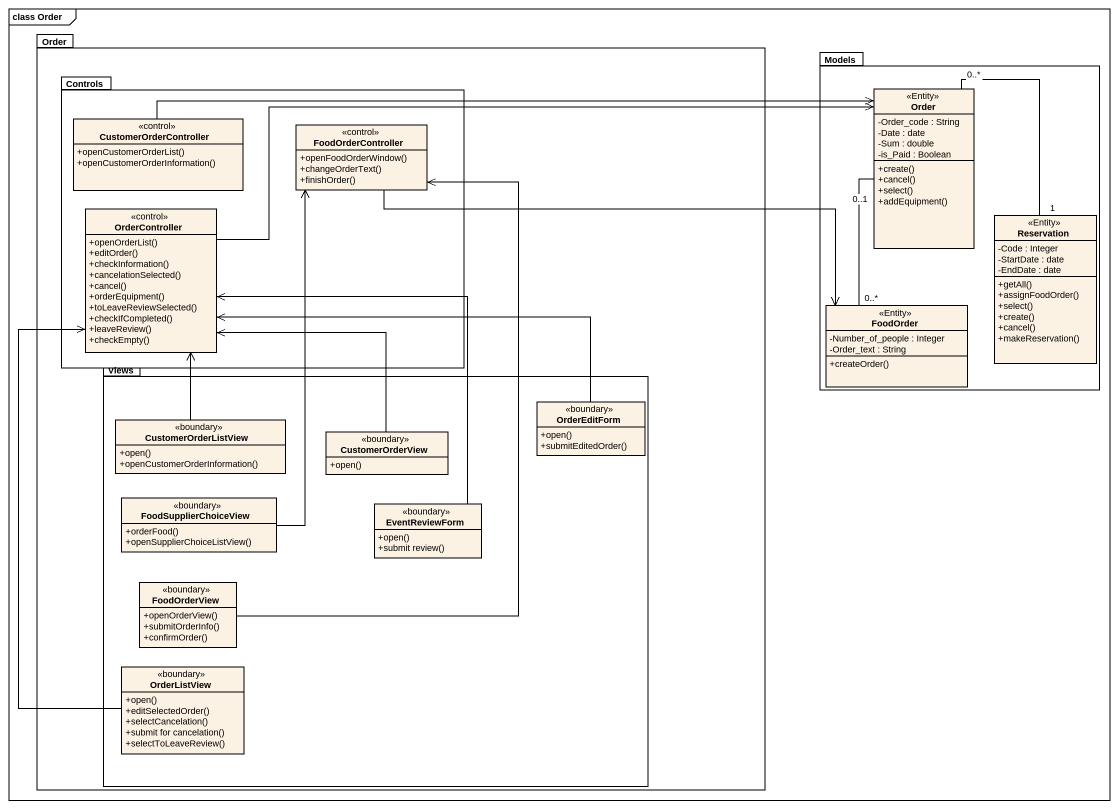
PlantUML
@startuml
mainframe class Order
hide circle
hide empty members
skinparam classAttributeIconSize 0
package Order {
  package Controls {
    class CustomerOrderController <<control>> {
      +openCustomerOrderList()
      +openCustomerOrderInformation()
    }
    class FoodOrderController <<control>> {
      +openFoodOrderWindow()
      +changeOrderText()
      +finishOrder()
    }
    class OrderController <<control>> {
      +openOrderList()
      +editOrder()
      +checkInformation()
      +cancelationSelected()
      +cancel()
      +orderEquipment()
      +toLeaveReviewSelected()
      +checkIfCompleted()
      +leaveReview()
      +checkEmpty()
    }
  }
  package Views {
    class OrderEditForm <<boundary>> {
      +open()
      +submitEditedOrder()
    }
    class CustomerOrderListView <<boundary>> {
      +open()
      +openCustomerOrderInformation()
    }
    class CustomerOrderView <<boundary>> {
      +open()
    }
    class FoodSupplierChoiceView <<boundary>> {
      +orderFood()
      +openSupplierChoiceListView()
    }
    class EventReviewForm <<boundary>> {
      +open()
      +submit review()
    }
    class FoodOrderView <<boundary>> {
      +openOrderView()
      +submitOrderInfo()
      +confirmOrder()
    }
    class OrderListView <<boundary>> {
      +open()
      +editSelectedOrder()
      +selectCancelation()
      +submit for cancelation()
      +selectToLeaveReview()
    }
  }
}
package Models {
  class "Order" as Order_2 <<Entity>> {
    -Order_code : String
    -Date : date
    -Sum : double
    -is_Paid : Boolean
    +create()
    +cancel()
    +select()
    +addEquipment()
  }
  class Reservation <<Entity>> {
    -Code : Integer
    -StartDate : date
    -EndDate : date
    +getAll()
    +assignFoodOrder()
    +select()
    +create()
    +cancel()
    +makeReservation()
  }
  class FoodOrder <<Entity>> {
    -Number_of_people : Integer
    -Order_text : String
    +createOrder()
  }
}
CustomerOrderController -right-> Order_2
FoodOrderController -right-> FoodOrder
OrderController -right-> Order_2
Reservation "1" -up- "0..*" Order_2
FoodOrder "0..*" -up- "0..1" Order_2
OrderEditForm -left-> OrderController
CustomerOrderListView -up-> OrderController
CustomerOrderView -up-> OrderController
FoodSupplierChoiceView -up-> FoodOrderController
EventReviewForm -up-> OrderController
FoodOrderView -up-> FoodOrderController
OrderListView -up-> OrderController
@enduml
